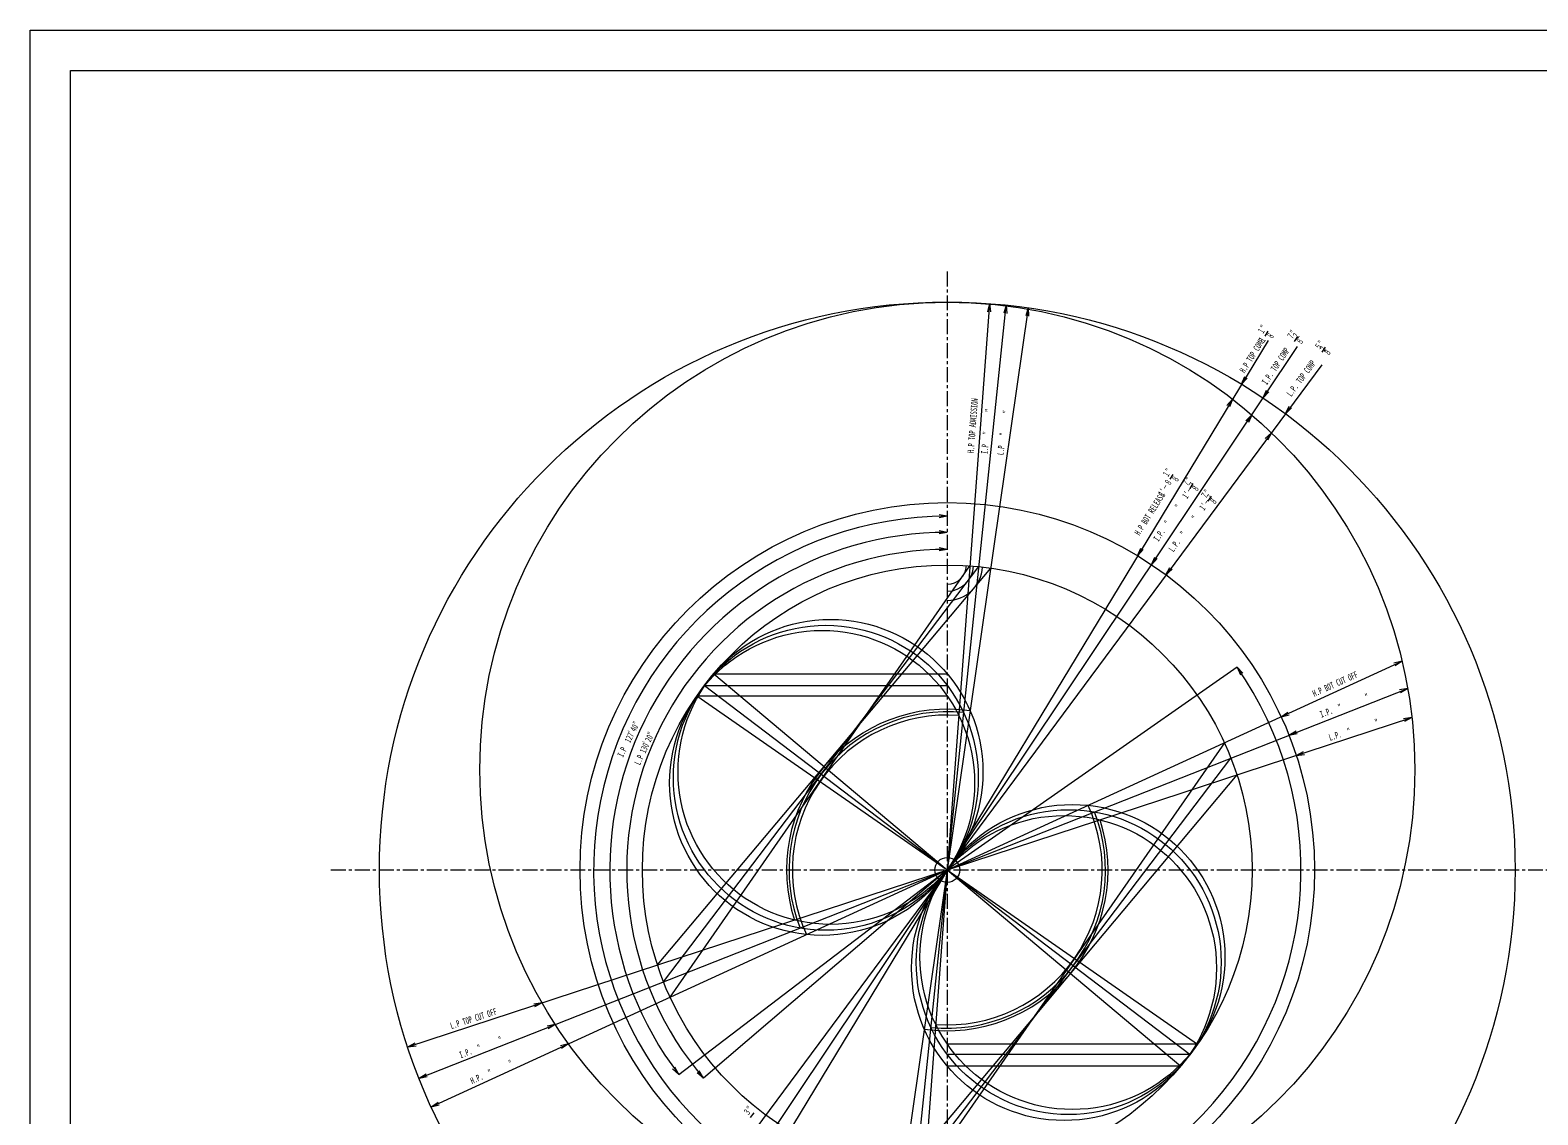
# Model space of a CAD drawing. Units: millimetres, scale not verified. Extents: x -803 to 803, y -568 to 568.
# Drawn here: x -803 to 205, y -157 to 568 of the extents above; entities that cross this region are included whole.
import ezdxf
from ezdxf.enums import TextEntityAlignment as Align

# ---------------------------------------------------------------- set-up
doc = ezdxf.new("R2010")
doc.units = ezdxf.units.MM
doc.header["$LTSCALE"] = 2
doc.linetypes.add('CHAIN1', pattern=[8, 5, -1, 1, -1])
for name, color, linetype, lineweight in [('0-0_0', 3, 'Continuous', 18), ('0-1_芯', 4, 'CHAIN1', 18), ('0-2_寸法', 2, 'Continuous', 18)]:
    doc.layers.add(name, color=color, linetype=linetype, lineweight=lineweight)
doc.styles.add('ＭＳ ゴシック', font='')
doc.styles.get('ＭＳ ゴシック').set_extended_font_data('MS Gothic')

msp = doc.modelspace()

# ---------------------------------------------------------------- linework, layer by layer
at = {"layer": '0-0_0'}
for p, q in [((-802.568, 567.675), (802.582, 567.675)), ((-802.568, -567.675), (-802.568, 567.675)), ((-775.568, 540.675), (775.568, 540.675)), ((-775.568, -540.675), (-775.568, 540.675))]:
    msp.add_line(p, q, dxfattribs=at)
for centre, radius in [((-189.682, 6.54), 379.459), ((-189.682, 73.553), 312.446), ((-189.682, 6.54), 245.433), ((-189.682, 6.54), 203.758), ((-267.697, 72.062), 101.879), ((-273.328, 64.701), 101.879), ((-270.817, 68.156), 101.879), ((-111.667, -58.981), 101.879), ((-108.547, -55.075), 101.879), ((-106.036, -51.621), 101.879)]:
    msp.add_circle(centre, radius, dxfattribs=at)
for centre, radius, start, end in [((-189.682, 210.299), 12.795, 270, 358.20077), ((-189.682, 210.299), 17.478, 270, 357.54182), ((-189.682, 210.299), 23.613, 270, 356.67826), ((-189.682, 6.54), 107.43, 81.7938, 198.15515), ((-189.682, 6.54), 105.752, 84.0521, 201.52066), ((-189.682, 6.54), 103.528, 85.7249, 204.65141), ((-189.682, 6.54), 105.752, 264.0521, 21.52066), ((-189.682, 6.54), 103.528, 265.7249, 24.65141), ((-189.682, 6.54), 107.43, 261.7938, 18.15515)]:
    msp.add_arc(centre, radius, start, end, dxfattribs=at)
at = {"layer": '0-1_芯'}
for p, q in [((-189.682, 406.488), (-189.682, -398.929)), ((-601.572, 6.54), (669.642, 6.54))]:
    msp.add_line(p, q, dxfattribs=at)
at = {"layer": '0-2_寸法'}
for p, q in [((-229.003, -370.876), (-150.361, 383.956)), ((-161.395, 384.943), (-217.969, -371.863)), ((-161.395, 384.943), (-162.776, 379.516)), ((-161.395, 384.943), (-160.837, 379.371)), ((-150.361, 383.956), (-151.9, 378.572)), ((-150.361, 383.956), (-149.965, 378.37)), ((-135.52, 382.114), (-243.845, -369.033)), ((-135.52, 382.114), (-137.269, 376.794)), ((-135.52, 382.114), (-135.345, 376.516)), ((22.796, 363.239), (24.868, 366.553)), ((42.387, 359.741), (44.56, 362.989)), ((-400.692, -308.839), (44.35, 356.329)), ((24.667, 360.261), (-320.904, -210.002)), ((60.765, 352.624), (63.092, 355.764)), ((60.556, 344.087), (-415.638, -298.251)), ((6.974, 331.064), (9.072, 336.256)), ((6.974, 331.064), (10.721, 335.225)), ((21.327, 321.919), (23.586, 327.044)), ((21.327, 321.919), (25.202, 325.962)), ((0.943, 321.111), (-2.805, 316.949)), ((0.943, 321.111), (-1.155, 315.918)), ((36.301, 311.369), (38.804, 316.379)), ((36.301, 311.369), (40.366, 315.22)), ((13.794, 310.66), (9.919, 306.617)), ((13.794, 310.66), (11.536, 305.536)), ((26.928, 298.726), (22.862, 294.875)), ((26.928, 298.726), (24.424, 293.716)), ((-40.716, 267.575), (-38.644, 270.89)), ((-27.419, 261.441), (-25.246, 264.69)), ((-15.397, 253.053), (-13.07, 256.193)), ((-189.668, 242.891), (-195.183, 243.863)), ((-189.668, 242.891), (-195.183, 241.918)), ((-189.668, 232.115), (-195.183, 233.087)), ((-189.668, 232.115), (-195.183, 231.142)), ((-189.668, 220.775), (-195.183, 221.747)), ((-189.668, 220.775), (-195.183, 219.802)), ((-62.485, 216.441), (-60.388, 221.634)), ((-62.485, 216.441), (-58.738, 220.603)), ((-53.202, 210.527), (-50.943, 215.651)), ((-53.202, 210.527), (-49.327, 214.57)), ((-383.298, -56.945), (-160.599, 208.212)), ((-379.237, -68.203), (-168.568, 209.202)), ((-374.861, -78.468), (-174.493, 209.732)), ((-43.517, 203.703), (-41.014, 208.712)), ((-43.517, 203.703), (-39.451, 207.554)), ((-534.558, -151.731), (114.244, 146.019)), ((3.947, 142.101), (-189.682, 6.54)), ((3.947, 142.101), (7.906, 138.141)), ((3.947, 142.101), (6.313, 137.026)), ((114.244, 146.019), (108.815, 144.647)), ((114.244, 146.019), (109.611, 142.873)), ((-345.712, 137.583), (-189.682, 137.583)), ((-345.712, 137.583), (-189.682, 6.54)), ((-542.687, -132.659), (118.006, 127.87)), ((-356.974, 122.862), (-189.682, 122.862)), ((-356.974, 122.862), (-189.682, 6.54)), ((-351.953, 129.771), (-189.682, 129.771)), ((-351.953, 129.771), (-189.682, 6.54)), ((118.006, 127.87), (112.508, 126.807)), ((118.006, 127.87), (113.203, 124.991)), ((33.384, 108.906), (38.017, 112.052)), ((-550.25, -111.696), (120.819, 108.359)), ((33.384, 108.906), (38.814, 110.278)), ((120.819, 108.359), (115.272, 107.59)), ((120.819, 108.359), (115.87, 105.739)), ((-4.494, 91.527), (-204.872, -196.651)), ((38.64, 96.575), (43.444, 99.454)), ((38.64, 96.575), (44.139, 97.637)), ((-210.797, -196.121), (-0.129, 81.286)), ((43.532, 83.016), (48.482, 85.635)), ((43.532, 83.016), (49.079, 83.784)), ((3.932, 70.03), (-218.766, -195.132)), ((-369.091, -130.201), (-189.682, 6.54)), ((-189.682, 6.54), (-352.589, -132.6)), ((-189.682, 6.54), (-22.39, -109.782)), ((-189.682, 6.54), (-27.412, -116.691)), ((-189.682, 6.54), (-33.653, -124.503)), ((-460.502, -82.267), (-466.046, -83.061)), ((-460.502, -82.267), (-465.44, -84.909)), ((-451.633, -96.756), (-457.121, -97.874)), ((-451.633, -96.756), (-456.407, -99.683)), ((-550.25, -111.696), (-545.313, -109.053)), ((-442.802, -109.622), (-448.22, -111.039)), ((-442.802, -109.622), (-447.408, -112.806)), ((-22.39, -109.782), (-189.682, -109.782)), ((-550.25, -111.696), (-544.707, -110.901)), ((-27.412, -116.691), (-189.682, -116.691)), ((-542.687, -132.66), (-537.914, -129.732)), ((-369.091, -130.201), (-373.207, -126.404)), ((-369.091, -130.201), (-371.66, -125.226)), ((-352.589, -132.6), (-356.91, -129.037)), ((-352.589, -132.6), (-355.431, -127.774)), ((-33.653, -124.503), (-189.682, -124.503)), ((-542.687, -132.66), (-537.2, -131.541)), ((-534.559, -151.731), (-529.952, -148.547)), ((-534.559, -151.731), (-529.141, -150.314)), ((-321.071, -158.836), (-318.743, -155.696))]:
    msp.add_line(p, q, dxfattribs=at)
msp.add_circle((-189.682, 6.54), 8.323, dxfattribs=at)
for radius, end in [(236.36, 35), (225.584, 217.3098), (214.244, 220.49652)]:
    msp.add_arc((-189.668, 6.531), radius, 90, end, dxfattribs=at)

# ---------------------------------------------------------------- texts
at = {"layer": '0-2_寸法', "style": 'ＭＳ ゴシック', "width": 0.6}
for s, rotation, p in [('１”', 58.001, (22.108, 363.275)), ('８', 58.001, (28.335, 360.035)), ('７”', 56.215, (41.7, 359.799)), ('H.P TOP COMP  ', 58.001, (10.184, 337.508)), ('１', 58.001, (22.835, 357.481)), ('I.P. TOP COMP    ２', 56.215, (24.935, 329.564)), ('８', 56.215, (47.823, 356.366)), ('５”', 53.449, (60.082, 352.715)), ('８', 53.449, (66.032, 348.991)), ('L.P. TOP COMP    ２', 53.449, (41.252, 321.694)), ('H.P TOP ADMISSION', 85.725, (-170.54, 284.891)), ('I.P   "      "', 84.052, (-161.512, 284.179)), ('L.P   "      "', 81.794, (-150.939, 283.228)), ('１”', 58.001, (-41.404, 267.612)), ("1'－８", 58.001, (-44.284, 255.357)), ('８', 58.001, (-35.176, 264.372)), ('７”', 56.215, (-28.106, 261.499)), ('８', 56.215, (-21.983, 258.067)), ('H.P BOT RELEASE', 57.551, (-60.128, 229.002)), ('I.P.  "     "   1\'－７', 56.215, (-47.52, 224.855)), ('L.P.  "     "   1\'－７', 53.449, (-37.587, 217.863)), ('７”', 53.449, (-16.081, 253.144)), ('８', 53.449, (-10.13, 249.42)), ('H.P BOT CUT OFF', 24.179, (56.164, 120.979)), ('I.P.  "        "', 20.939, (60.827, 106.982)), ('I.P  127ﾟ40”', 63.655, (-405.268, 80.892)), ('L.P.  "        "', 17.89, (66.51, 91.538)), ('L.P 130ﾟ20”', 65.248, (-393.916, 75.701)), ('L.P TOP CUT OFF', 17.89, (-520.629, -101.073)), ('I.P.  "      "', 20.939, (-514.318, -120.586)), ('H.P.  "      "', 24.179, (-506.655, -137.782)), ('３”', 53.449, (-321.754, -158.745))]:
    msp.add_text(s, height=4.399, rotation=rotation, dxfattribs=at).set_placement(p, align=Align.BOTTOM_LEFT)

doc.saveas('drawing.dxf')
